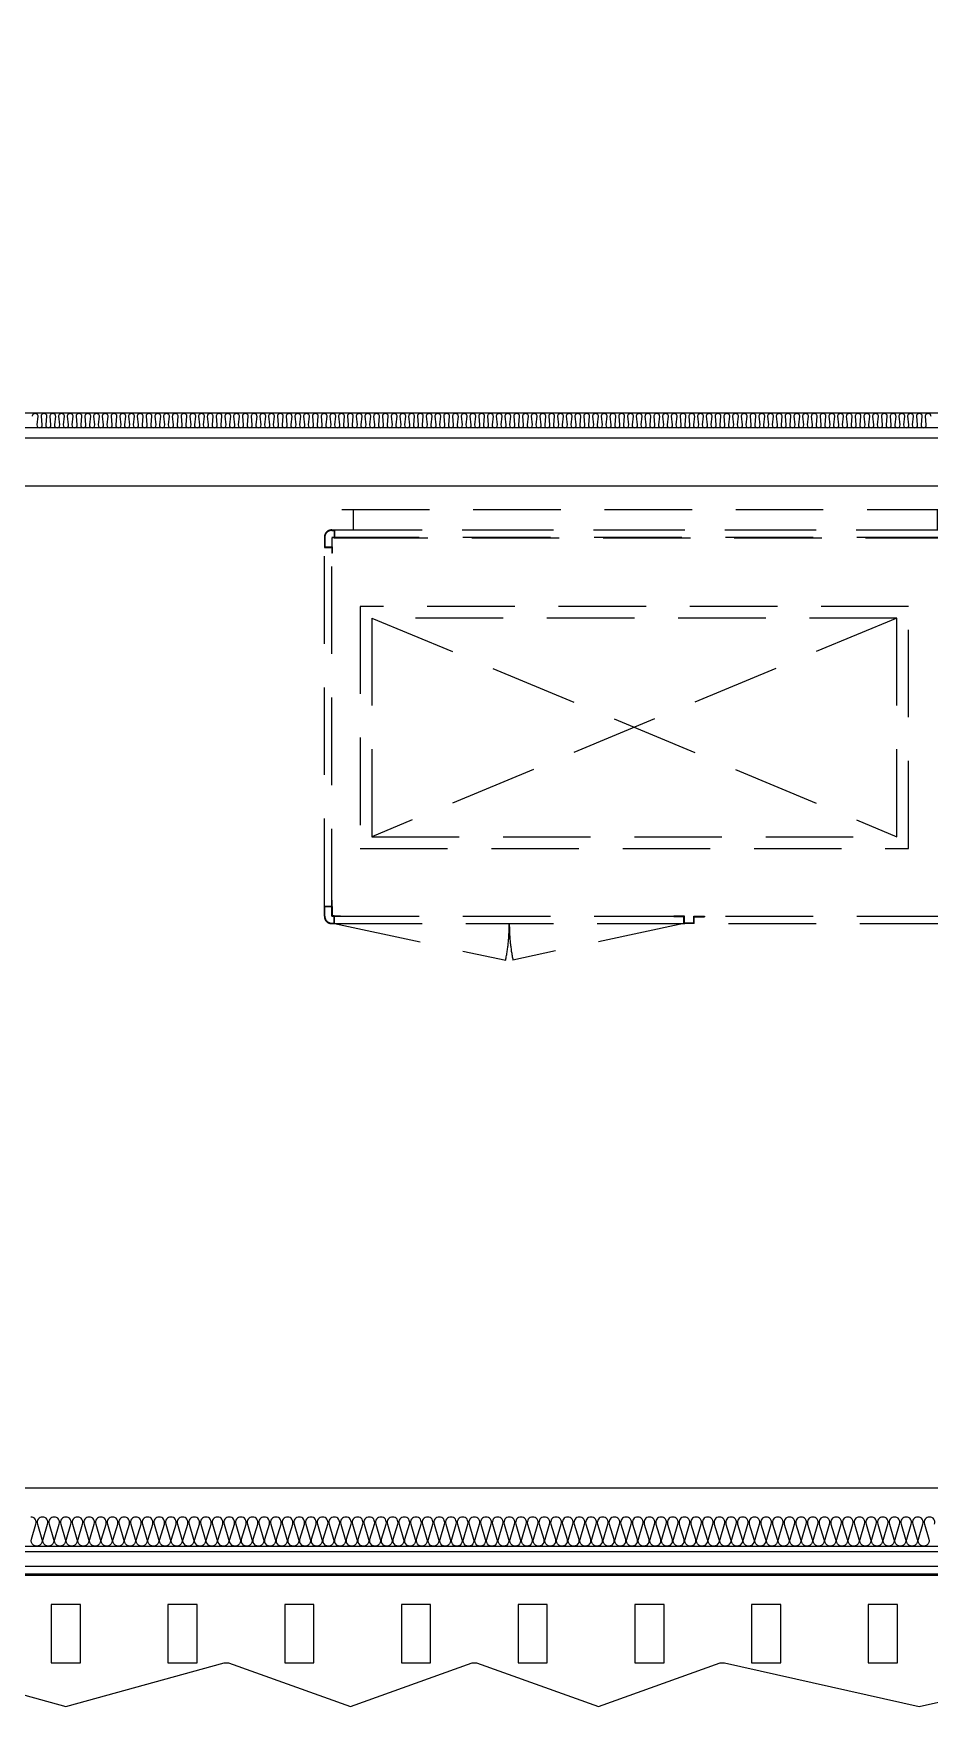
# Model space of a CAD drawing. Header units: millimetres. Extents: x -95754 to 177808, y 34455 to 149960.
# Drawn here: x 116643 to 119714, y 106755 to 112493 of the extents above; entities that cross this region are included whole.
import ezdxf

# ---------------------------------------------------------------- set-up
doc = ezdxf.new("R2010")
doc.units = ezdxf.units.MM
doc.header["$LTSCALE"] = 300
doc.linetypes.add('H1', pattern=[1.5, 1, -0.5])
for name, color, linetype in [('A-ELE-8', 8, 'Continuous'), ('A-ETC-기계', 253, 'H1'), ('A-LOUVER', 6, 'Continuous'), ('A-WALL-D', 7, 'Continuous'), ('A-하지철물', 55, 'Continuous'), ('ISL', 251, 'Continuous'), ('복합판넬', 6, 'Continuous')]:
    doc.layers.add(name, color=color, linetype=linetype)
doc.layers.add('A-ETC-AREA', color=21, linetype='Continuous', plot=False)

# ---------------------------------------------------------------- blocks, each defined once
blk = doc.blocks.new('A$C7EEB4B3A')
for p, q in [((36.2, 25), (0, 25)), ((0, 25), (0, 23.8)), ((35, 23.8), (0, 23.8)), ((35, 0), (35, 23.8)), ((35, 0), (70, 0)), ((36.2, 1.2), (36.2, 25)), ((36.2, 1.2), (68.8, 1.2)), ((68.8, 1.2), (68.8, 25)), ((68.8, 25), (105, 25)), ((70, 0), (70, 23.8)), ((70, 23.8), (105, 23.8)), ((105, 25), (105, 23.8))]:
    blk.add_line(p, q)
blk = doc.blocks.new('G$C50708EB4')
for p, q in [((-1040, 70), (1040, 70)), ((-1000, 0), (-1000, 70)), ((1000, 70), (1000, 0)), ((-1077.5, 0), (1002.5, 0)), ((-1075, 0), (-1065, 0)), ((-1065, 0), (-1065, -25)), ((-1065, 0), (1065, 0)), ((1075, 0), (1065, 0)), ((1065, 0), (1065, -25)), ((-1100, -25), (-1100, -60)), ((-1098.4, -25), (-1098.4, -58.4)), ((-1075, -1.6), (-1066.6, -1.6)), ((-1075, -1325.1), (-1075, -25)), ((-1075, -25), (1075, -25)), ((-1073.4, -58.4), (-1073.4, -26.6)), ((-1066.6, -26.6), (-1073.4, -26.6)), ((-1066.6, -1.6), (-1066.6, -26.6)), ((-1066.6, -26.6), (-1045, -26.6)), ((-1065, -25), (-1045, -25)), ((-1045, -26.6), (-1045, -25)), ((-1045, -26.6), (1045, -26.6)), ((1065, -25), (1045, -25)), ((1045, -26.6), (1045, -25)), ((1066.6, -26.6), (1045, -26.6)), ((1075, -1.6), (1066.6, -1.6)), ((1066.6, -1.6), (1066.6, -26.6)), ((1066.6, -26.6), (1073.4, -26.6)), ((1073.4, -58.4), (1073.4, -26.6)), ((1075, -1325.1), (1075, -25)), ((1098.4, -25), (1098.4, -58.4)), ((1100, -25), (1100, -60)), ((-1100, -60), (-1075, -60)), ((-1100, -1290.1), (-1100, -60)), ((-1098.4, -58.4), (-1073.4, -58.4)), ((-1075, -60), (-1075, -80)), ((-1073.4, -80), (-1075, -80)), ((-1073.4, -58.4), (-1073.4, -80)), ((1098.4, -58.4), (1073.4, -58.4)), ((1073.4, -58.4), (1073.4, -80)), ((1073.4, -80), (1075, -80)), ((1100, -60), (1075, -60)), ((1075, -60), (1075, -80)), ((1100, -1290.1), (1100, -60)), ((-977.5, -262.1), (-977.5, -1092.1)), ((902.5, -262.1), (-977.5, -262.1)), ((902.5, -1092.1), (902.5, -262.1)), ((-937.5, -302.1), (-937.5, -1052.1)), ((-937.5, -302.1), (862.5, -1052.1)), ((862.5, -302.1), (-937.5, -1052.1)), ((862.5, -302.1), (-937.5, -302.1)), ((862.5, -1052.1), (862.5, -302.1)), ((-937.5, -1052.1), (862.5, -1052.1)), ((-977.5, -1092.1), (902.5, -1092.1)), ((-1100, -1325.1), (-1100, -1290.1)), ((-1100, -1290.1), (-1075, -1290.1)), ((-1098.4, -1325.1), (-1098.4, -1291.7)), ((-1098.4, -1291.7), (-1073.4, -1291.7)), ((-1075, -1290.1), (-1075, -1270.1)), ((-1073.4, -1270.1), (-1075, -1270.1)), ((-1073.4, -1291.7), (-1073.4, -1270.1)), ((-1073.4, -1291.7), (-1073.4, -1323.5)), ((1073.4, -1291.7), (1073.4, -1270.1)), ((1073.4, -1270.1), (1075, -1270.1)), ((1098.4, -1291.7), (1073.4, -1291.7)), ((1073.4, -1291.7), (1073.4, -1323.5)), ((1075, -1290.1), (1075, -1270.1)), ((1100, -1290.1), (1075, -1290.1)), ((1098.4, -1325.1), (1098.4, -1291.7)), ((1100, -1325.1), (1100, -1290.1)), ((-1075, -1325.1), (1075, -1325.1)), ((-1075, -1348.5), (-1066.6, -1348.5)), ((-1075, -1350.1), (-1065, -1350.1)), ((-1066.6, -1323.5), (-1073.4, -1323.5)), ((-1066.6, -1348.5), (-1066.6, -1323.5)), ((-1066.6, -1323.5), (-1045, -1323.5)), ((-1065, -1350.1), (-1065, -1325.1)), ((-1065, -1325.1), (-1045, -1325.1)), ((-1065, -1350.1), (1065, -1350.1)), ((-1065, -1350.1), (-478.6, -1475.3)), ((-1045, -1323.5), (-1045, -1325.1)), ((132.5, -1350), (-453.9, -1475.2)), ((1066.6, -1323.5), (1045, -1323.5)), ((1045, -1323.5), (1045, -1325.1)), ((1065, -1325.1), (1045, -1325.1)), ((1065, -1350.1), (1065, -1325.1)), ((1075, -1350.1), (1065, -1350.1)), ((1066.6, -1348.5), (1066.6, -1323.5)), ((1066.6, -1323.5), (1073.4, -1323.5)), ((1075, -1348.5), (1066.6, -1348.5))]:
    blk.add_line(p, q)
for centre, radius, start, end in [((-1075, -25), 25, 90, 180), ((1075, -25), 25, 0, 90), ((-1075, -25), 23.4, 90, 180.00287), ((1075, -25), 23.4, 359.99713, 90), ((-1075, -1325.1), 25, 180, 270), ((-1075, -1325.1), 23.4, 179.99713, 270), ((-1108.2, -1350.1), 641.9, 348.75274, 0.00458), ((175.7, -1350), 641.9, 179.99542, 191.24726), ((1075, -1325.1), 25, 270, 0), ((1075, -1325.1), 23.4, 270, 0.00287)]:
    blk.add_arc(centre, radius, start, end)
at = {"xscale": -1, "rotation": 89.99999999999997}
blk.add_blockref('A$C7EEB4B3A', (1100, -639.9), dxfattribs=at)
at = {"xscale": -1}
blk.add_blockref('A$C7EEB4B3A', (202.5, -1350.1), dxfattribs=at)
blk = doc.blocks.new('6F_기계장비')
at = {"layer": 'A-ETC-기계'}
blk.add_blockref('G$C50708EB4', (26186, -37815), dxfattribs=at)

msp = doc.modelspace()

# ---------------------------------------------------------------- linework, layer by layer
at = {"layer": 'A-ELE-8', "elevation": 0}
msp.add_lwpolyline([(116211.1, 106905), (116753.6, 106755), (117296.1, 106905), (117296.1, 106905), (117311.1, 106905), (117311.1, 106905), (117728.6, 106755), (118146.1, 106905), (118146.1, 106905), (118161.1, 106905), (118161.1, 106905), (118578.6, 106755), (118996.1, 106905), (118996.1, 106905), (119011.1, 106905), (119011.1, 106905), (119678.6, 106755), (120346.1, 106905)], dxfattribs=at)
at = {"layer": 'A-ETC-AREA'}
for points in [[(109303.6, 107505), (145803.6, 107505), (145803.6, 123005), (109303.6, 123005)], [(109303.6, 123005), (136703.6, 123005), (136703.6, 111105), (109303.6, 111105)]]:
    msp.add_lwpolyline(points, close=True, dxfattribs=at)
at = {"layer": 'A-LOUVER'}
for points in [[(116703.6, 106905), (116803.6, 106905), (116803.6, 107105), (116703.6, 107105)], [(117103.6, 106905), (117203.6, 106905), (117203.6, 107105), (117103.6, 107105)], [(117503.6, 106905), (117603.6, 106905), (117603.6, 107105), (117503.6, 107105)], [(117903.6, 106905), (118003.6, 106905), (118003.6, 107105), (117903.6, 107105)], [(118303.6, 106905), (118403.6, 106905), (118403.6, 107105), (118303.6, 107105)], [(118703.6, 106905), (118803.6, 106905), (118803.6, 107105), (118703.6, 107105)], [(119103.6, 106905), (119203.6, 106905), (119203.6, 107105), (119103.6, 107105)], [(119503.6, 106905), (119603.6, 106905), (119603.6, 107105), (119503.6, 107105)]]:
    msp.add_lwpolyline(points, close=True, dxfattribs=at)
at = {"layer": 'A-WALL-D'}
for p, q in [((141303.6, 111140), (109403.6, 111140)), ((141303.6, 110940), (109403.6, 110940))]:
    msp.add_line(p, q, dxfattribs=at)
at = {"layer": 'A-하지철물', "elevation": 0}
for points in [[(145953.6, 108745), (146173.6, 108745), (146173.6, 107235), (108983.6, 107235), (108983.6, 108345), (109203.6, 108345)], [(145953.6, 108695), (146123.6, 108695), (146123.6, 107285), (109033.6, 107285), (109033.6, 108310), (109203.6, 108310)]]:
    msp.add_lwpolyline(points, dxfattribs=at)
at = {"layer": 'ISL'}
msp.add_line((136553.6, 111190), (109453.6, 111190), dxfattribs=at)
at = {"layer": 'ISL', "elevation": 0}
for points in [[(116639.6, 111180, -1.108889), (116657.6, 111180), (116654.6, 111150, 0.44469), (116663.6, 111140, 0.44469), (116672.6, 111150), (116669.6, 111180, -1.108889), (116687.6, 111180), (116684.6, 111150, 0.44469), (116693.6, 111140, 0.44469), (116702.6, 111150), (116699.6, 111180, -1.108889), (116717.6, 111180), (116714.6, 111150, 0.44469), (116723.6, 111140, 0.44469), (116732.6, 111150), (116729.6, 111180, -1.108889), (116747.6, 111180), (116744.6, 111150, 0.44469), (116753.6, 111140, 0.44469), (116762.6, 111150), (116759.6, 111180, -1.108889), (116777.6, 111180), (116774.6, 111150, 0.44469), (116783.6, 111140, 0.44469), (116792.6, 111150), (116789.6, 111180, -1.108889), (116807.6, 111180), (116804.6, 111150, 0.44469), (116813.6, 111140, 0.44469), (116822.6, 111150), (116819.6, 111180, -1.108889), (116837.6, 111180), (116834.6, 111150, 0.44469), (116843.6, 111140, 0.44469), (116852.6, 111150), (116849.6, 111180, -1.108889), (116867.6, 111180), (116864.6, 111150, 0.44469), (116873.6, 111140, 0.44469), (116882.6, 111150), (116879.6, 111180, -1.108889), (116897.6, 111180), (116894.6, 111150, 0.44469), (116903.6, 111140, 0.44469), (116912.6, 111150), (116909.6, 111180, -1.108889), (116927.6, 111180), (116924.6, 111150, 0.44469), (116933.6, 111140, 0.44469), (116942.6, 111150), (116939.6, 111180, -1.108889), (116957.6, 111180), (116954.6, 111150, 0.44469), (116963.6, 111140, 0.44469), (116972.6, 111150), (116969.6, 111180, -1.108889), (116987.6, 111180), (116984.6, 111150, 0.44469), (116993.6, 111140, 0.44469), (117002.6, 111150), (116999.6, 111180, -1.108889), (117017.6, 111180), (117014.6, 111150, 0.44469), (117023.6, 111140, 0.44469), (117032.6, 111150), (117029.6, 111180, -1.108889), (117047.6, 111180), (117044.6, 111150, 0.44469), (117053.6, 111140, 0.44469), (117062.6, 111150), (117059.6, 111180, -1.108889), (117077.6, 111180), (117074.6, 111150, 0.44469), (117083.6, 111140, 0.44469), (117092.6, 111150), (117089.6, 111180, -1.108889), (117107.6, 111180), (117104.6, 111150, 0.44469), (117113.6, 111140, 0.44469), (117122.6, 111150), (117119.6, 111180, -1.108889), (117137.6, 111180), (117134.6, 111150, 0.44469), (117143.6, 111140, 0.44469), (117152.6, 111150), (117149.6, 111180, -1.108889), (117167.6, 111180), (117164.6, 111150, 0.44469), (117173.6, 111140, 0.44469), (117182.6, 111150), (117179.6, 111180, -1.108889), (117197.6, 111180), (117194.6, 111150, 0.44469), (117203.6, 111140, 0.44469), (117212.6, 111150), (117209.6, 111180, -1.108889), (117227.6, 111180), (117224.6, 111150, 0.44469), (117233.6, 111140, 0.44469), (117242.6, 111150), (117239.6, 111180, -1.108889), (117257.6, 111180), (117254.6, 111150, 0.44469), (117263.6, 111140, 0.44469), (117272.6, 111150), (117269.6, 111180, -1.108889), (117287.6, 111180), (117284.6, 111150, 0.44469), (117293.6, 111140, 0.44469), (117302.6, 111150), (117299.6, 111180, -1.108889), (117317.6, 111180), (117314.6, 111150, 0.44469), (117323.6, 111140, 0.44469), (117332.6, 111150), (117329.6, 111180, -1.108889), (117347.6, 111180), (117344.6, 111150, 0.44469), (117353.6, 111140, 0.44469), (117362.6, 111150), (117359.6, 111180, -1.108889), (117377.6, 111180), (117374.6, 111150, 0.44469), (117383.6, 111140, 0.44469), (117392.6, 111150), (117389.6, 111180, -1.108889), (117407.6, 111180), (117404.6, 111150, 0.44469), (117413.6, 111140, 0.44469), (117422.6, 111150), (117419.6, 111180, -1.108889), (117437.6, 111180), (117434.6, 111150, 0.44469), (117443.6, 111140, 0.44469), (117452.6, 111150), (117449.6, 111180, -1.108889), (117467.6, 111180), (117464.6, 111150, 0.44469), (117473.6, 111140, 0.44469), (117482.6, 111150), (117479.6, 111180, -1.108889), (117497.6, 111180), (117494.6, 111150, 0.44469), (117503.6, 111140, 0.44469), (117512.6, 111150), (117509.6, 111180, -1.108889), (117527.6, 111180), (117524.6, 111150, 0.44469), (117533.6, 111140, 0.44469), (117542.6, 111150), (117539.6, 111180, -1.108889), (117557.6, 111180), (117554.6, 111150, 0.44469), (117563.6, 111140, 0.44469), (117572.6, 111150), (117569.6, 111180, -1.108889), (117587.6, 111180), (117584.6, 111150, 0.44469), (117593.6, 111140, 0.44469), (117602.6, 111150), (117599.6, 111180, -1.108889), (117617.6, 111180), (117614.6, 111150, 0.44469), (117623.6, 111140, 0.44469), (117632.6, 111150), (117629.6, 111180, -1.108889), (117647.6, 111180), (117644.6, 111150, 0.44469), (117653.6, 111140, 0.44469), (117662.6, 111150), (117659.6, 111180, -1.108889), (117677.6, 111180), (117674.6, 111150, 0.44469), (117683.6, 111140, 0.44469), (117692.6, 111150), (117689.6, 111180, -1.108889), (117707.6, 111180), (117704.6, 111150, 0.44469), (117713.6, 111140, 0.44469), (117722.6, 111150), (117719.6, 111180, -1.108889), (117737.6, 111180), (117734.6, 111150, 0.44469), (117743.6, 111140, 0.44469), (117752.6, 111150), (117749.6, 111180, -1.108889), (117767.6, 111180), (117764.6, 111150, 0.44469), (117773.6, 111140, 0.44469), (117782.6, 111150), (117779.6, 111180, -1.108889), (117797.6, 111180), (117794.6, 111150, 0.44469), (117803.6, 111140, 0.44469), (117812.6, 111150), (117809.6, 111180, -1.108889), (117827.6, 111180), (117824.6, 111150, 0.44469), (117833.6, 111140, 0.44469), (117842.6, 111150), (117839.6, 111180, -1.108889), (117857.6, 111180), (117854.6, 111150, 0.44469), (117863.6, 111140, 0.44469), (117872.6, 111150), (117869.6, 111180, -1.108889), (117887.6, 111180), (117884.6, 111150, 0.44469), (117893.6, 111140, 0.44469), (117902.6, 111150), (117899.6, 111180, -1.108889), (117917.6, 111180), (117914.6, 111150, 0.44469), (117923.6, 111140, 0.44469), (117932.6, 111150), (117929.6, 111180, -1.108889), (117947.6, 111180), (117944.6, 111150, 0.44469), (117953.6, 111140, 0.44469), (117962.6, 111150), (117959.6, 111180, -1.108889), (117977.6, 111180), (117974.6, 111150, 0.44469), (117983.6, 111140, 0.44469), (117992.6, 111150), (117989.6, 111180, -1.108889), (118007.6, 111180), (118004.6, 111150, 0.44469), (118013.6, 111140, 0.44469), (118022.6, 111150), (118019.6, 111180, -1.108889), (118037.6, 111180), (118034.6, 111150, 0.44469), (118043.6, 111140, 0.44469), (118052.6, 111150), (118049.6, 111180, -1.108889), (118067.6, 111180), (118064.6, 111150, 0.44469), (118073.6, 111140, 0.44469), (118082.6, 111150), (118079.6, 111180, -1.108889), (118097.6, 111180), (118094.6, 111150, 0.44469), (118103.6, 111140, 0.44469), (118112.6, 111150), (118109.6, 111180, -1.108889), (118127.6, 111180), (118124.6, 111150, 0.44469), (118133.6, 111140, 0.44469), (118142.6, 111150), (118139.6, 111180, -1.108889), (118157.6, 111180), (118154.6, 111150, 0.44469), (118163.6, 111140, 0.44469), (118172.6, 111150), (118169.6, 111180, -1.108889), (118187.6, 111180), (118184.6, 111150, 0.44469), (118193.6, 111140, 0.44469), (118202.6, 111150), (118199.6, 111180, -1.108889), (118217.6, 111180), (118214.6, 111150, 0.44469), (118223.6, 111140, 0.44469), (118232.6, 111150), (118229.6, 111180, -1.108889), (118247.6, 111180), (118244.6, 111150, 0.44469), (118253.6, 111140, 0.44469), (118262.6, 111150), (118259.6, 111180, -1.108889), (118277.6, 111180), (118274.6, 111150, 0.44469), (118283.6, 111140, 0.44469), (118292.6, 111150), (118289.6, 111180, -1.108889), (118307.6, 111180), (118304.6, 111150, 0.44469), (118313.6, 111140, 0.44469), (118322.6, 111150), (118319.6, 111180, -1.108889), (118337.6, 111180), (118334.6, 111150, 0.44469), (118343.6, 111140, 0.44469), (118352.6, 111150), (118349.6, 111180, -1.108889), (118367.6, 111180), (118364.6, 111150, 0.44469), (118373.6, 111140, 0.44469), (118382.6, 111150), (118379.6, 111180, -1.108889), (118397.6, 111180), (118394.6, 111150, 0.44469), (118403.6, 111140, 0.44469), (118412.6, 111150), (118409.6, 111180, -1.108889), (118427.6, 111180), (118424.6, 111150, 0.44469), (118433.6, 111140, 0.44469), (118442.6, 111150), (118439.6, 111180, -1.108889), (118457.6, 111180), (118454.6, 111150, 0.44469), (118463.6, 111140, 0.44469), (118472.6, 111150), (118469.6, 111180, -1.108889), (118487.6, 111180), (118484.6, 111150, 0.44469), (118493.6, 111140, 0.44469), (118502.6, 111150), (118499.6, 111180, -1.108889), (118517.6, 111180), (118514.6, 111150, 0.44469), (118523.6, 111140, 0.44469), (118532.6, 111150), (118529.6, 111180, -1.108889), (118547.6, 111180), (118544.6, 111150, 0.44469), (118553.6, 111140, 0.44469), (118562.6, 111150), (118559.6, 111180, -1.108889), (118577.6, 111180), (118574.6, 111150, 0.44469), (118583.6, 111140, 0.44469), (118592.6, 111150), (118589.6, 111180, -1.108889), (118607.6, 111180), (118604.6, 111150, 0.44469), (118613.6, 111140, 0.44469), (118622.6, 111150), (118619.6, 111180, -1.108889), (118637.6, 111180), (118634.6, 111150, 0.44469), (118643.6, 111140, 0.44469), (118652.6, 111150), (118649.6, 111180, -1.108889), (118667.6, 111180), (118664.6, 111150, 0.44469), (118673.6, 111140, 0.44469), (118682.6, 111150), (118679.6, 111180, -1.108889), (118697.6, 111180), (118694.6, 111150, 0.44469), (118703.6, 111140, 0.44469), (118712.6, 111150), (118709.6, 111180, -1.108889), (118727.6, 111180), (118724.6, 111150, 0.44469), (118733.6, 111140, 0.44469), (118742.6, 111150), (118739.6, 111180, -1.108889), (118757.6, 111180), (118754.6, 111150, 0.44469), (118763.6, 111140, 0.44469), (118772.6, 111150), (118769.6, 111180, -1.108889), (118787.6, 111180), (118784.6, 111150, 0.44469), (118793.6, 111140, 0.44469), (118802.6, 111150), (118799.6, 111180, -1.108889), (118817.6, 111180), (118814.6, 111150, 0.44469), (118823.6, 111140, 0.44469), (118832.6, 111150), (118829.6, 111180, -1.108889), (118847.6, 111180), (118844.6, 111150, 0.44469), (118853.6, 111140, 0.44469), (118862.6, 111150), (118859.6, 111180, -1.108889), (118877.6, 111180), (118874.6, 111150, 0.44469), (118883.6, 111140, 0.44469), (118892.6, 111150), (118889.6, 111180, -1.108889), (118907.6, 111180), (118904.6, 111150, 0.44469), (118913.6, 111140, 0.44469), (118922.6, 111150), (118919.6, 111180, -1.108889), (118937.6, 111180), (118934.6, 111150, 0.44469), (118943.6, 111140, 0.44469), (118952.6, 111150), (118949.6, 111180, -1.108889), (118967.6, 111180), (118964.6, 111150, 0.44469), (118973.6, 111140, 0.44469), (118982.6, 111150), (118979.6, 111180, -1.108889), (118997.6, 111180), (118994.6, 111150, 0.44469), (119003.6, 111140, 0.44469), (119012.6, 111150), (119009.6, 111180, -1.108889), (119027.6, 111180), (119024.6, 111150, 0.44469), (119033.6, 111140, 0.44469), (119042.6, 111150), (119039.6, 111180, -1.108889), (119057.6, 111180), (119054.6, 111150, 0.44469), (119063.6, 111140, 0.44469), (119072.6, 111150), (119069.6, 111180, -1.108889), (119087.6, 111180), (119084.6, 111150, 0.44469), (119093.6, 111140, 0.44469), (119102.6, 111150), (119099.6, 111180, -1.108889), (119117.6, 111180), (119114.6, 111150, 0.44469), (119123.6, 111140, 0.44469), (119132.6, 111150), (119129.6, 111180, -1.108889), (119147.6, 111180), (119144.6, 111150, 0.44469), (119153.6, 111140, 0.44469), (119162.6, 111150), (119159.6, 111180, -1.108889), (119177.6, 111180), (119174.6, 111150, 0.44469), (119183.6, 111140, 0.44469), (119192.6, 111150), (119189.6, 111180, -1.108889), (119207.6, 111180), (119204.6, 111150, 0.44469), (119213.6, 111140, 0.44469), (119222.6, 111150), (119219.6, 111180, -1.108889), (119237.6, 111180), (119234.6, 111150, 0.44469), (119243.6, 111140, 0.44469), (119252.6, 111150), (119249.6, 111180, -1.108889), (119267.6, 111180), (119264.6, 111150, 0.44469), (119273.6, 111140, 0.44469), (119282.6, 111150), (119279.6, 111180, -1.108889), (119297.6, 111180), (119294.6, 111150, 0.44469), (119303.6, 111140, 0.44469), (119312.6, 111150), (119309.6, 111180, -1.108889), (119327.6, 111180), (119324.6, 111150, 0.44469), (119333.6, 111140, 0.44469), (119342.6, 111150), (119339.6, 111180, -1.108889), (119357.6, 111180), (119354.6, 111150, 0.44469), (119363.6, 111140, 0.44469), (119372.6, 111150), (119369.6, 111180, -1.108889), (119387.6, 111180), (119384.6, 111150, 0.44469), (119393.6, 111140, 0.44469), (119402.6, 111150), (119399.6, 111180, -1.108889), (119417.6, 111180), (119414.6, 111150, 0.44469), (119423.6, 111140, 0.44469), (119432.6, 111150), (119429.6, 111180, -1.108889), (119447.6, 111180), (119444.6, 111150, 0.44469), (119453.6, 111140, 0.44469), (119462.6, 111150), (119459.6, 111180, -1.108889), (119477.6, 111180), (119474.6, 111150, 0.44469), (119483.6, 111140, 0.44469), (119492.6, 111150), (119489.6, 111180, -1.108889), (119507.6, 111180), (119504.6, 111150, 0.44469), (119513.6, 111140, 0.44469), (119522.6, 111150), (119519.6, 111180, -1.108889), (119537.6, 111180), (119534.6, 111150, 0.44469), (119543.6, 111140, 0.44469), (119552.6, 111150), (119549.6, 111180, -1.108889), (119567.6, 111180), (119564.6, 111150, 0.44469), (119573.6, 111140, 0.44469), (119582.6, 111150), (119579.6, 111180, -1.108889), (119597.6, 111180), (119594.6, 111150, 0.44469), (119603.6, 111140, 0.44469), (119612.6, 111150), (119609.6, 111180, -1.108889), (119627.6, 111180), (119624.6, 111150, 0.44469), (119633.6, 111140, 0.44469), (119642.6, 111150), (119639.6, 111180, -1.108889), (119657.6, 111180), (119654.6, 111150, 0.44469), (119663.6, 111140, 0.44469), (119672.6, 111150), (119669.6, 111180, -1.108889), (119687.6, 111180), (119684.6, 111150, 0.44469), (119693.6, 111140, 0.44469), (119702.6, 111150), (119699.6, 111180, -1.108889), (119717.6, 111180)], [(119731.2, 107380.8, 0.509267), (119713.6, 107405, 0.509267), (119695.9, 107380.8), (119711.2, 107329.3, -1.372593), (119675.9, 107329.3), (119691.2, 107380.8, 0.509267), (119673.6, 107405, 0.509267), (119655.9, 107380.8), (119671.2, 107329.3, -1.372593), (119635.9, 107329.3), (119651.2, 107380.8, 0.509267), (119633.6, 107405, 0.509267), (119615.9, 107380.8), (119631.2, 107329.3, -1.372593), (119595.9, 107329.3), (119611.2, 107380.8, 0.509267), (119593.6, 107405, 0.509267), (119575.9, 107380.8), (119591.2, 107329.3, -1.372593), (119555.9, 107329.3), (119571.2, 107380.8, 0.509267), (119553.6, 107405, 0.509267), (119535.9, 107380.8), (119551.2, 107329.3, -1.372593), (119515.9, 107329.3), (119531.2, 107380.8, 0.509267), (119513.6, 107405, 0.509267), (119495.9, 107380.8), (119511.2, 107329.3, -1.372593), (119475.9, 107329.3), (119491.2, 107380.8, 0.509267), (119473.6, 107405, 0.509267), (119455.9, 107380.8), (119471.2, 107329.3, -1.372593), (119435.9, 107329.3), (119451.2, 107380.8, 0.509267), (119433.6, 107405, 0.509267), (119415.9, 107380.8), (119431.2, 107329.3, -1.372593), (119395.9, 107329.3), (119411.2, 107380.8, 0.509267), (119393.6, 107405, 0.509267), (119375.9, 107380.8), (119391.2, 107329.3, -1.372593), (119355.9, 107329.3), (119371.2, 107380.8, 0.509267), (119353.6, 107405, 0.509267), (119335.9, 107380.8), (119351.2, 107329.3, -1.372593), (119315.9, 107329.3), (119331.2, 107380.8, 0.509267), (119313.6, 107405, 0.509267), (119295.9, 107380.8), (119311.2, 107329.3, -1.372593), (119275.9, 107329.3), (119291.2, 107380.8, 0.509267), (119273.6, 107405, 0.509267), (119255.9, 107380.8), (119271.2, 107329.3, -1.372593), (119235.9, 107329.3), (119251.2, 107380.8, 0.509267), (119233.6, 107405, 0.509267), (119215.9, 107380.8), (119231.2, 107329.3, -1.372593), (119195.9, 107329.3), (119211.2, 107380.8, 0.509267), (119193.6, 107405, 0.509267), (119175.9, 107380.8), (119191.2, 107329.3, -1.372593), (119155.9, 107329.3), (119171.2, 107380.8, 0.509267), (119153.6, 107405, 0.509267), (119135.9, 107380.8), (119151.2, 107329.3, -1.372593), (119115.9, 107329.3), (119131.2, 107380.8, 0.509267), (119113.6, 107405, 0.509267), (119095.9, 107380.8), (119111.2, 107329.3, -1.372593), (119075.9, 107329.3), (119091.2, 107380.8, 0.509267), (119073.6, 107405, 0.509267), (119055.9, 107380.8), (119071.2, 107329.3, -1.372593), (119035.9, 107329.3), (119051.2, 107380.8, 0.509267), (119033.6, 107405, 0.509267), (119015.9, 107380.8), (119031.2, 107329.3, -1.372593), (118995.9, 107329.3), (119011.2, 107380.8, 0.509267), (118993.6, 107405, 0.509267), (118975.9, 107380.8), (118991.2, 107329.3, -1.372593), (118955.9, 107329.3), (118971.2, 107380.8, 0.509267), (118953.6, 107405, 0.509267), (118935.9, 107380.8), (118951.2, 107329.3, -1.372593), (118915.9, 107329.3), (118931.2, 107380.8, 0.509267), (118913.6, 107405, 0.509267), (118895.9, 107380.8), (118911.2, 107329.3, -1.372593), (118875.9, 107329.3), (118891.2, 107380.8, 0.509267), (118873.6, 107405, 0.509267), (118855.9, 107380.8), (118871.2, 107329.3, -1.372593), (118835.9, 107329.3), (118851.2, 107380.8, 0.509267), (118833.6, 107405, 0.509267), (118815.9, 107380.8), (118831.2, 107329.3, -1.372593), (118795.9, 107329.3), (118811.2, 107380.8, 0.509267), (118793.6, 107405, 0.509267), (118775.9, 107380.8), (118791.2, 107329.3, -1.372593), (118755.9, 107329.3), (118771.2, 107380.8, 0.509267), (118753.6, 107405, 0.509267), (118735.9, 107380.8), (118751.2, 107329.3, -1.372593), (118715.9, 107329.3), (118731.2, 107380.8, 0.509267), (118713.6, 107405, 0.509267), (118695.9, 107380.8), (118711.2, 107329.3, -1.372593), (118675.9, 107329.3), (118691.2, 107380.8, 0.509267), (118673.6, 107405, 0.509267), (118655.9, 107380.8), (118671.2, 107329.3, -1.372593), (118635.9, 107329.3), (118651.2, 107380.8, 0.509267), (118633.6, 107405, 0.509267), (118615.9, 107380.8), (118631.2, 107329.3, -1.372593), (118595.9, 107329.3), (118611.2, 107380.8, 0.509267), (118593.6, 107405, 0.509267), (118575.9, 107380.8), (118591.2, 107329.3, -1.372593), (118555.9, 107329.3), (118571.2, 107380.8, 0.509267), (118553.6, 107405, 0.509267), (118535.9, 107380.8), (118551.2, 107329.3, -1.372593), (118515.9, 107329.3), (118531.2, 107380.8, 0.509267), (118513.6, 107405, 0.509267), (118495.9, 107380.8), (118511.2, 107329.3, -1.372593), (118475.9, 107329.3), (118491.2, 107380.8, 0.509267), (118473.6, 107405, 0.509267), (118455.9, 107380.8), (118471.2, 107329.3, -1.372593), (118435.9, 107329.3), (118451.2, 107380.8, 0.509267), (118433.6, 107405, 0.509267), (118415.9, 107380.8), (118431.2, 107329.3, -1.372593), (118395.9, 107329.3), (118411.2, 107380.8, 0.509267), (118393.6, 107405, 0.509267), (118375.9, 107380.8), (118391.2, 107329.3, -1.372593), (118355.9, 107329.3), (118371.2, 107380.8, 0.509267), (118353.6, 107405, 0.509267), (118335.9, 107380.8), (118351.2, 107329.3, -1.372593), (118315.9, 107329.3), (118331.2, 107380.8, 0.509267), (118313.6, 107405, 0.509267), (118295.9, 107380.8), (118311.2, 107329.3, -1.372593), (118275.9, 107329.3), (118291.2, 107380.8, 0.509267), (118273.6, 107405, 0.509267), (118255.9, 107380.8), (118271.2, 107329.3, -1.372593), (118235.9, 107329.3), (118251.2, 107380.8, 0.509267), (118233.6, 107405, 0.509267), (118215.9, 107380.8), (118231.2, 107329.3, -1.372593), (118195.9, 107329.3), (118211.2, 107380.8, 0.509267), (118193.6, 107405, 0.509267), (118175.9, 107380.8), (118191.2, 107329.3, -1.372593), (118155.9, 107329.3), (118171.2, 107380.8, 0.509267), (118153.6, 107405, 0.509267), (118135.9, 107380.8), (118151.2, 107329.3, -1.372593), (118115.9, 107329.3), (118131.2, 107380.8, 0.509267), (118113.6, 107405, 0.509267), (118095.9, 107380.8), (118111.2, 107329.3, -1.372593), (118075.9, 107329.3), (118091.2, 107380.8, 0.509267), (118073.6, 107405, 0.509267), (118055.9, 107380.8), (118071.2, 107329.3, -1.372593), (118035.9, 107329.3), (118051.2, 107380.8, 0.509267), (118033.6, 107405, 0.509267), (118015.9, 107380.8), (118031.2, 107329.3, -1.372593), (117995.9, 107329.3), (118011.2, 107380.8, 0.509267), (117993.6, 107405, 0.509267), (117975.9, 107380.8), (117991.2, 107329.3, -1.372593), (117955.9, 107329.3), (117971.2, 107380.8, 0.509267), (117953.6, 107405, 0.509267), (117935.9, 107380.8), (117951.2, 107329.3, -1.372593), (117915.9, 107329.3), (117931.2, 107380.8, 0.509267), (117913.6, 107405, 0.509267), (117895.9, 107380.8), (117911.2, 107329.3, -1.372593), (117875.9, 107329.3), (117891.2, 107380.8, 0.509267), (117873.6, 107405, 0.509267), (117855.9, 107380.8), (117871.2, 107329.3, -1.372593), (117835.9, 107329.3), (117851.2, 107380.8, 0.509267), (117833.6, 107405, 0.509267), (117815.9, 107380.8), (117831.2, 107329.3, -1.372593), (117795.9, 107329.3), (117811.2, 107380.8, 0.509267), (117793.6, 107405, 0.509267), (117775.9, 107380.8), (117791.2, 107329.3, -1.372593), (117755.9, 107329.3), (117771.2, 107380.8, 0.509267), (117753.6, 107405, 0.509267), (117735.9, 107380.8), (117751.2, 107329.3, -1.372593), (117715.9, 107329.3), (117731.2, 107380.8, 0.509267), (117713.6, 107405, 0.509267), (117695.9, 107380.8), (117711.2, 107329.3, -1.372593), (117675.9, 107329.3), (117691.2, 107380.8, 0.509267), (117673.6, 107405, 0.509267), (117655.9, 107380.8), (117671.2, 107329.3, -1.372593), (117635.9, 107329.3), (117651.2, 107380.8, 0.509267), (117633.6, 107405, 0.509267), (117615.9, 107380.8), (117631.2, 107329.3, -1.372593), (117595.9, 107329.3), (117611.2, 107380.8, 0.509267), (117593.6, 107405, 0.509267), (117575.9, 107380.8), (117591.2, 107329.3, -1.372593), (117555.9, 107329.3), (117571.2, 107380.8, 0.509267), (117553.6, 107405, 0.509267), (117535.9, 107380.8), (117551.2, 107329.3, -1.372593), (117515.9, 107329.3), (117531.2, 107380.8, 0.509267), (117513.6, 107405, 0.509267), (117495.9, 107380.8), (117511.2, 107329.3, -1.372593), (117475.9, 107329.3), (117491.2, 107380.8, 0.509267), (117473.6, 107405, 0.509267), (117455.9, 107380.8), (117471.2, 107329.3, -1.372593), (117435.9, 107329.3), (117451.2, 107380.8, 0.509267), (117433.6, 107405, 0.509267), (117415.9, 107380.8), (117431.2, 107329.3, -1.372593), (117395.9, 107329.3), (117411.2, 107380.8, 0.509267), (117393.6, 107405, 0.509267), (117375.9, 107380.8), (117391.2, 107329.3, -1.372593), (117355.9, 107329.3), (117371.2, 107380.8, 0.509267), (117353.6, 107405, 0.509267), (117335.9, 107380.8), (117351.2, 107329.3, -1.372593), (117315.9, 107329.3), (117331.2, 107380.8, 0.509267), (117313.6, 107405, 0.509267), (117295.9, 107380.8), (117311.2, 107329.3, -1.372593), (117275.9, 107329.3), (117291.2, 107380.8, 0.509267), (117273.6, 107405, 0.509267), (117255.9, 107380.8), (117271.2, 107329.3, -1.372593), (117235.9, 107329.3), (117251.2, 107380.8, 0.509267), (117233.6, 107405, 0.509267), (117215.9, 107380.8), (117231.2, 107329.3, -1.372593), (117195.9, 107329.3), (117211.2, 107380.8, 0.509267), (117193.6, 107405, 0.509267), (117175.9, 107380.8), (117191.2, 107329.3, -1.372593), (117155.9, 107329.3), (117171.2, 107380.8, 0.509267), (117153.6, 107405, 0.509267), (117135.9, 107380.8), (117151.2, 107329.3, -1.372593), (117115.9, 107329.3), (117131.2, 107380.8, 0.509267), (117113.6, 107405, 0.509267), (117095.9, 107380.8), (117111.2, 107329.3, -1.372593), (117075.9, 107329.3), (117091.2, 107380.8, 0.509267), (117073.6, 107405, 0.509267), (117055.9, 107380.8), (117071.2, 107329.3, -1.372593), (117035.9, 107329.3), (117051.2, 107380.8, 0.509267), (117033.6, 107405, 0.509267), (117015.9, 107380.8), (117031.2, 107329.3, -1.372593), (116995.9, 107329.3), (117011.2, 107380.8, 0.509267), (116993.6, 107405, 0.509267), (116975.9, 107380.8), (116991.2, 107329.3, -1.372593), (116955.9, 107329.3), (116971.2, 107380.8, 0.509267), (116953.6, 107405, 0.509267), (116935.9, 107380.8), (116951.2, 107329.3, -1.372593), (116915.9, 107329.3), (116931.2, 107380.8, 0.509267), (116913.6, 107405, 0.509267), (116895.9, 107380.8), (116911.2, 107329.3, -1.372593), (116875.9, 107329.3), (116891.2, 107380.8, 0.509267), (116873.6, 107405, 0.509267), (116855.9, 107380.8), (116871.2, 107329.3, -1.372593), (116835.9, 107329.3), (116851.2, 107380.8, 0.509267), (116833.6, 107405, 0.509267), (116815.9, 107380.8), (116831.2, 107329.3, -1.372593), (116795.9, 107329.3), (116811.2, 107380.8, 0.509267), (116793.6, 107405, 0.509267), (116775.9, 107380.8), (116791.2, 107329.3, -1.372593), (116755.9, 107329.3), (116771.2, 107380.8, 0.509267), (116753.6, 107405, 0.509267), (116735.9, 107380.8), (116751.2, 107329.3, -1.372593), (116715.9, 107329.3), (116731.2, 107380.8, 0.509267), (116713.6, 107405, 0.509267), (116695.9, 107380.8), (116711.2, 107329.3, -1.372593), (116675.9, 107329.3), (116691.2, 107380.8, 0.509267), (116673.6, 107405, 0.509267), (116655.9, 107380.8), (116671.2, 107329.3, -1.372593), (116635.9, 107329.3), (116651.2, 107380.8, 0.509267), (116633.6, 107405, 0.509267)]]:
    msp.add_lwpolyline(points, format="xyb", dxfattribs=at)
at = {"layer": 'ISL'}
msp.add_lwpolyline([(109103.6, 108345), (109103.6, 107305), (146053.6, 107305), (146053.6, 108745)], dxfattribs=at)
at = {"layer": '복합판넬', "elevation": 0}
for points in [[(109188.6, 108375), (108953.6, 108375), (108953.6, 107205), (146203.6, 107205), (146203.6, 108775), (145968.6, 108775)], [(145972.6, 108771), (146199.6, 108771), (146199.6, 107209), (108957.6, 107209), (108957.6, 108371), (109184.6, 108371)]]:
    msp.add_lwpolyline(points, dxfattribs=at)

# ---------------------------------------------------------------- block references
at = {"layer": 'A-ETC-기계'}
msp.add_blockref('6F_기계장비', (92553.6, 148605), dxfattribs=at)

doc.saveas('drawing.dxf')
